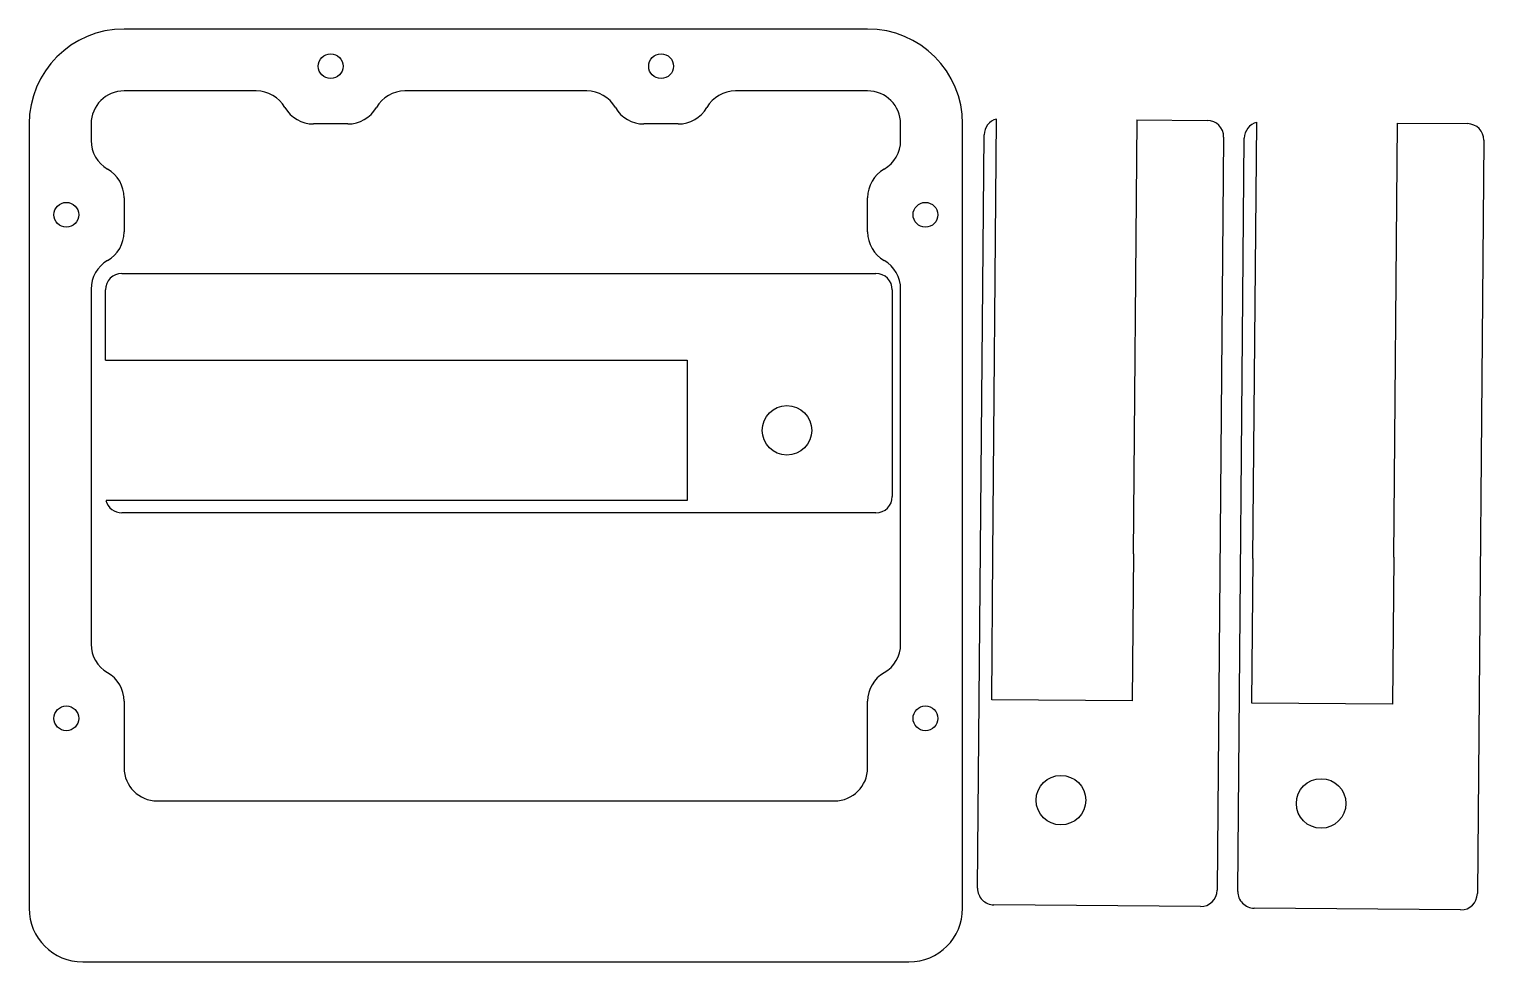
# Model space of a CAD drawing. Header units: millimetres. Extents: x -57 to 119, y -67 to 46.
import ezdxf

# ---------------------------------------------------------------- set-up
doc = ezdxf.new("R2010")
doc.units = ezdxf.units.MM

msp = doc.modelspace()

# ---------------------------------------------------------------- linework, layer by layer
at = {"color": 7, "linetype": 'Continuous', "lineweight": 25}
for p, q in [((44.77, 45.92), (-45.23, 45.92)), ((-29.23, 38.42), (-45.23, 38.42)), ((10.77, 38.42), (-11.23, 38.42)), ((44.77, 38.42), (28.77, 38.42)), ((-56.73, 34.42), (-56.73, -60.58)), ((-49.23, 34.42), (-49.23, 32.42)), ((-18.16, 34.42), (-22.3, 34.42)), ((21.84, 34.42), (17.7, 34.42)), ((48.77, 32.42), (48.77, 34.42)), ((56.27, -60.58), (56.27, 34.42)), ((59.91, -17.82), (60.38, 35.02)), ((77.38, 34.94), (76.92, -17.65)), ((77.38, 34.94), (85.89, 34.86)), ((91.42, -18.22), (91.88, 34.62)), ((108.88, 34.53), (108.42, -18.06)), ((108.88, 34.53), (117.39, 34.46)), ((58.08, -58.15), (58.87, 33.1)), ((87.87, 32.84), (87.07, -58.4)), ((89.58, -58.55), (90.37, 32.7)), ((119.37, 32.44), (118.58, -58.8)), ((-45.23, 25.49), (-45.23, 21.34)), ((44.77, 21.34), (44.77, 25.49)), ((-45.49, 16.31), (45.76, 16.31)), ((-49.23, 14.42), (-49.23, -28.58)), ((-47.49, 5.8), (-47.49, 14.31)), ((47.76, 14.31), (47.76, -10.69)), ((48.77, -28.58), (48.77, 14.42)), ((-47.49, 5.8), (5.1, 5.8)), ((5.1, 5.83), (22.91, 5.83)), ((5.1, 5.8), (5.1, 5.83)), ((22.91, 5.83), (22.91, -11.17)), ((5.42, -11.2), (-47.42, -11.2)), ((22.91, -11.17), (5.42, -11.17)), ((5.42, -11.17), (5.42, -11.2)), ((45.76, -12.69), (-45.49, -12.69)), ((59.79, -35.32), (59.94, -17.82)), ((59.94, -17.82), (59.91, -17.82)), ((76.94, -17.65), (76.79, -35.47)), ((76.92, -17.65), (76.94, -17.65)), ((91.29, -35.72), (91.44, -18.22)), ((91.44, -18.22), (91.42, -18.22)), ((108.45, -18.06), (108.29, -35.87)), ((108.42, -18.06), (108.45, -18.06)), ((-45.23, -35.51), (-45.23, -43.58)), ((44.77, -43.58), (44.77, -35.51)), ((76.79, -35.47), (59.79, -35.32)), ((108.29, -35.87), (91.29, -35.72)), ((-41.23, -47.58), (40.77, -47.58)), ((85.06, -60.38), (60.06, -60.17)), ((116.56, -60.79), (91.56, -60.57)), ((-50.23, -67.08), (49.77, -67.08))]:
    msp.add_line(p, q, dxfattribs=at)
for centre, radius in [((-20.23, 41.42), 1.5), ((19.77, 41.42), 1.5), ((-52.23, 23.42), 1.5), ((51.77, 23.42), 1.5), ((35.01, -2.69), 3), ((-52.23, -37.58), 1.5), ((51.77, -37.58), 1.5), ((68.17, -47.49), 3), ((99.67, -47.89), 3)]:
    msp.add_circle(centre, radius, dxfattribs=at)
for centre, radius, start, end in [((-45.23, 34.42), 11.5, 90, 180), ((44.77, 34.42), 11.5, 0, 90), ((-45.23, 34.42), 4, 90, 180), ((-29.23, 34.42), 4, 30, 90), ((-11.23, 34.42), 4, 90, 150), ((10.77, 34.42), 4, 30, 90), ((28.77, 34.42), 4, 90, 150), ((44.77, 34.42), 4, 0, 90), ((-22.3, 38.42), 4, 210, 270), ((-18.16, 38.42), 4, 270, 330), ((17.7, 38.42), 4, 210, 270), ((21.84, 38.42), 4, 270, 330), ((60.87, 33.08), 2, 104.383, 179.5), ((85.87, 32.86), 2, 359.5, 89.5), ((92.37, 32.68), 2, 104.383, 179.5), ((117.37, 32.46), 2, 359.5, 89.5), ((-45.23, 32.42), 4, 180, 240), ((44.77, 32.42), 4, 300, 0), ((-49.23, 25.49), 4, 360, 60), ((48.77, 25.49), 4, 120, 180), ((-49.23, 21.34), 4, 300, 0), ((48.77, 21.34), 4, 180, 240), ((-45.23, 14.42), 4, 120, 180), ((44.77, 14.42), 4, 0, 60), ((-45.49, 14.31), 2, 90, 180), ((45.76, 14.31), 2, 0, 90), ((-45.49, -10.69), 2, 194.883, 270), ((45.76, -10.69), 2, 270, 0), ((-45.23, -28.58), 4, 180, 240), ((44.77, -28.58), 4, 300, 0), ((-49.23, -35.51), 4, 360, 60), ((48.77, -35.51), 4, 120, 180), ((-41.23, -43.58), 4, 180, 270), ((40.77, -43.58), 4, 270, 0), ((60.08, -58.17), 2, 179.5, 269.5), ((85.07, -58.38), 2, 269.5, 359.5), ((91.58, -58.57), 2, 179.5, 269.5), ((116.58, -58.79), 2, 269.5, 359.5), ((-50.23, -60.58), 6.5, 180, 270), ((49.77, -60.58), 6.5, 270, 0)]:
    msp.add_arc(centre, radius, start, end, dxfattribs=at)

doc.saveas('drawing.dxf')
